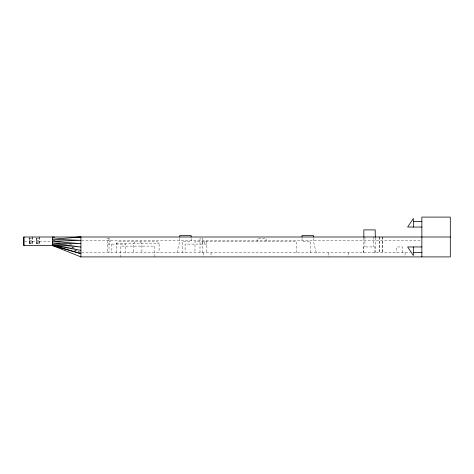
<?xml version="1.0" encoding="UTF-8"?>
<svg xmlns="http://www.w3.org/2000/svg" width="474" height="474" viewBox="0 0 474 474"><rect width="100%" height="100%" fill="white"/><g stroke="black" fill="none" stroke-linecap="round" stroke-linejoin="round"><path stroke-width="0.36" stroke-dasharray="2.37 1.78" d="M176.921 252.642L179.764 241.266L179.764 238.422M116.177 252.642L116.177 243.541L117.878 241.835L157.409 241.835L159.116 243.541L159.116 252.642M135.084 241.835L133.378 243.541L133.378 252.642M109.008 241.266L110.43 241.266L109.008 238.422L107.586 238.422L107.586 252.642M29.388 238.653L32.57 238.653M36.498 238.653L39.68 238.653M29.388 240.2L32.57 240.2M36.498 240.2L39.68 240.2M81.652 240.359L421.41 240.359M24.749 241.266L29.726 241.266M32.232 241.266L36.836 241.266M39.342 241.266L51.767 241.266M29.388 241.527L32.57 241.527M36.498 241.527L39.68 241.527M29.388 242.54L32.57 242.54M36.498 242.54L39.68 242.54M29.388 243.18L32.57 243.18M36.498 243.18L39.68 243.18M116.177 243.541L159.116 243.541M107.586 244.11L125.746 244.11L125.746 252.642M206.546 244.11L185.085 244.11L185.085 252.642M81.652 252.642L410.306 252.642M53.206 240.111L55.393 240.395M53.189 240.194L54.611 240.543M69.536 244.24L71.669 244.768M71.894 247.44L74.673 248.34M71.894 247.304L74.673 248.246M74.145 249.934L80.236 252.369M74.821 250.171L80.912 252.642M140.203 241.835L141.91 243.541L141.91 252.642M316.259 252.642L313.415 241.266L313.415 238.422M202.848 241.266L202.866 244.11M405.086 252.642L405.086 256.908M402.385 252.642L402.385 246.954L396.702 246.954L396.702 252.642M382.625 237L382.625 252.642M382.281 237L382.281 252.642M379.496 237L379.496 252.642M379.153 237L379.153 252.642M375.23 237.966L375.23 252.642M374.893 252.642L374.893 246.954L363.517 246.954L363.517 252.642M373.471 237L373.471 246.954M364.939 237L364.939 246.954M363.854 237.966L363.854 252.642M348.218 252.642L348.218 256.908M328.31 252.642L328.31 256.908M310.571 252.642L310.571 241.266L302.039 241.266L302.039 238.422M296.351 252.642L296.351 241.266L194.974 241.266L194.974 252.642M266.098 241.266L266.098 238.422L257.566 238.422L257.566 241.266M211.043 252.642L211.043 256.908M206.546 241.266L206.546 252.642M204.697 241.266L204.697 244.11M203.648 252.642L203.648 256.908M202.848 252.642L202.848 238.422L200.004 238.422L200.004 252.642M191.135 238.422L191.135 241.266L182.603 241.266L182.603 252.642M154.85 256.908L154.85 246.101L120.437 246.101L120.437 256.908M111.852 244.11L111.852 252.642M109.008 238.422L109.008 252.642M39.68 237L39.68 243.399L36.498 243.399L36.498 237M39.342 237L39.342 243.399M36.836 238.102L36.836 243.399M32.57 237L32.57 243.399L29.388 243.399L29.388 237M32.232 237L32.232 243.399M29.726 237L29.726 243.399"/><path stroke-width="0.71" d="M54.664 237.261L52.478 237L52.478 245.532L80.912 256.908L80.912 237L52.478 239.21L80.912 240.359L52.478 241.266L80.912 243.713L52.478 243.032L80.912 247.055L52.478 244.388L80.912 250.373L52.478 245.242L80.912 253.655L52.478 245.532L23.7 245.532L23.7 237L450.3 237M75.082 237.225L80.912 237M413.334 221.358L421.866 221.358M421.866 227.046L407.646 227.046L413.334 218.514L413.334 227.046M421.866 246.954L407.646 246.954L413.334 255.486L413.334 246.954M413.334 252.642L421.866 252.642M80.574 256.908L450.3 256.908L450.3 217.092L421.866 217.092L421.866 256.908M375.23 237.231L375.23 229.89L363.854 229.89L363.854 237.231M313.415 237L313.415 235.578L302.039 235.578L302.039 237M191.135 237L191.135 235.578L179.764 235.578L179.764 237M24.038 237L24.038 245.532"/></g></svg>
